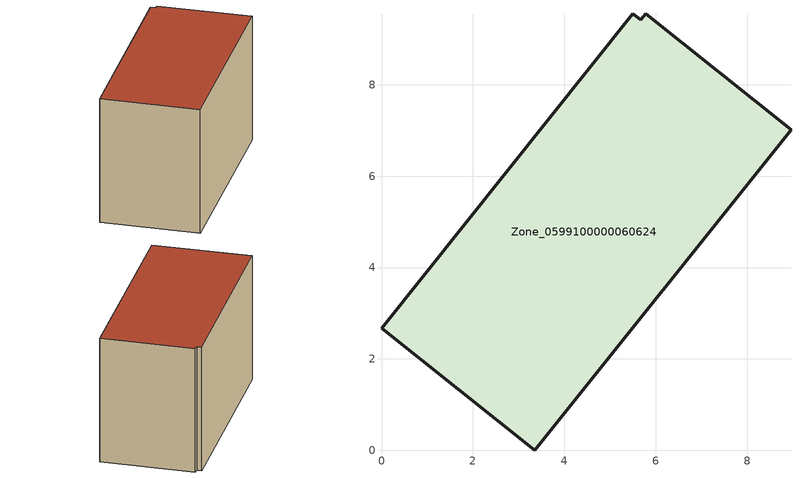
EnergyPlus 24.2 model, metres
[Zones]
Zone_0599100000060624
 floor ground (C_G): 5.78,9.56 8.96,7.02 3.35,0 0,2.67 5.5,9.56 5.67,9.43 z0.56
 wall outside (C_F): 3.35,0 8.96,7.02 5.78,9.56 5.67,9.43 5.5,9.56 0,2.67 3.35,0 z0.56:6.24
 roof outside (C_R): 8.96,7.02 5.78,9.56 5.67,9.43 5.5,9.56 0,2.67 3.35,0 z6.24
[BUILDING]
Pand.0599100000060624: North Axis=0; Terrain=City; Loads Convergence Tolerance Value=0.04; Temperature Convergence Tolerance Value=0.4; Solar Distribution=FullExterior; Maximum Number of Warmup Days=25; Minimum Number of Warmup Days=1
[Site:Location]
Rotterdam.The.Hague.AP_ZH_NLD Design_Conditions: Latitude=51.96; Longitude=4.45; Time Zone=1; Elevation=-4.5
[SITE:GROUNDTEMPERATURE:BUILDINGSURFACE]
18, 18, 18, 18, 18, 18, 18, 18, 18, 18, 18, 18
[MATERIAL] Thermal Absorptance=0.9; Solar Absorptance=0.7; Visible Absorptance=0.7
Name | Roughness | Thickness | Conductivity | Density | Specific Heat
G.TI.1946-1964 | MediumSmooth | 0.15 | 1 | 540 | 1210
F.TI.1946-1964 | Rough | 0.3 | 0.857143 | 1920 | 840
R.TI.1946-1964 | MediumRough | 0.2 | 0.277778 | 1500 | 1000
[CONSTRUCTION]
C_G: G.TI.1946-1964
C_F: F.TI.1946-1964
C_R: R.TI.1946-1964
[ZONE]
Zone_0599100000060624: Type=1; Multiplier=1; Ceiling Height=Autocalculate; Volume=Autocalculate; Floor Area=autocalculate; Part of Total Floor Area=Yes
[ZONEINFILTRATION:DESIGNFLOWRATE]
Infil_Zone_0599100000060624: Zone or ZoneList or Space or SpaceList=Zone_0599100000060624; Schedule=AlwaysOn; Design Flow Rate Calculation Method=Flow/Area; Flow Rate per Floor Area=0.003; Constant Term Coefficient=1; Temperature Term Coefficient=0; Velocity Term Coefficient=0; Velocity Squared Term Coefficient=0
[HVACTEMPLATE:ZONE:IDEALLOADSAIRSYSTEM]
Zone_0599100000060624: Maximum Heating Supply Air Temperature=50; Minimum Cooling Supply Air Temperature=13; Maximum Heating Supply Air Humidity Ratio=0.0156; Minimum Cooling Supply Air Humidity Ratio=0.0077; Heating Limit=NoLimit; Cooling Limit=NoLimit; Dehumidification Control Type=ConstantSensibleHeatRatio; Cooling Sensible Heat Ratio=0.7; Dehumidification Setpoint=60; Humidification Control Type=None; Humidification Setpoint=30; Outdoor Air Method=None; Outdoor Air Flow Rate per Person=0.00944; Outdoor Air Flow Rate per Zone Floor Area=0; Outdoor Air Flow Rate per Zone=0; Demand Controlled Ventilation Type=None; Outdoor Air Economizer Type=NoEconomizer; Heat Recovery Type=None; Sensible Heat Recovery Effectiveness=0.7; Latent Heat Recovery Effectiveness=0.65
[ZONECONTROL:THERMOSTAT]
ThermostatControl_Zone_0599100000060624: Zone or ZoneList=Zone_0599100000060624; Control Type Schedule=DualSetpointControlType; Control 1=Thermostat_Zone_0599100000060624; Temperature Difference Between Cutout And Setpoint=0
[THERMOSTATSETPOINT:DUALSETPOINT]
Thermostat_Zone_0599100000060624: Heating Setpoint Temperature Schedule=HeatingSetpoint_Zone_0599100000060624; Cooling Setpoint Temperature Schedule=CoolingSetpoint_Zone_0599100000060624
[SCHEDULE:COMPACT]
HeatingSetpoint_Zone_0599100000060624: Through: 12/31, For: AllDays, Until: 24:00, 21
CoolingSetpoint_Zone_0599100000060624: Through: 12/31, For: AllDays, Until: 24:00, 24
DualSetpointControlType: Through: 12/31, For: AllDays, Until: 24:00, 4
AlwaysOn: Through: 12/31, For: AllDays, Until: 24:00, 1
